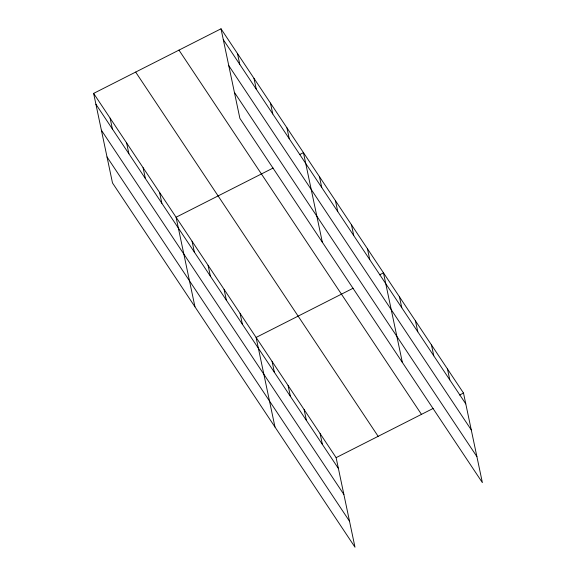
<?xml version="1.0" encoding="UTF-8"?>
<svg xmlns="http://www.w3.org/2000/svg" width="576" height="576" viewBox="0 0 576 576"><rect width="100%" height="100%" fill="white"/><g stroke="black" fill="none" stroke-linecap="round" stroke-linejoin="round"><path stroke-width="0.86" d="M93.629 93.391L336.118 457.646L354.989 547.2L112.5 182.952L93.629 93.391L221.011 28.8L463.5 393.048L482.371 482.609L239.882 118.354L221.011 28.8M273.096 168.041L176.076 217.238L194.947 306.792M299.563 154.62L303.451 152.647L322.33 242.201M353.117 288.245L256.097 337.442L274.968 426.996M379.584 274.824L383.479 272.851L402.35 362.405M336.118 457.646L433.138 408.449M459.605 395.028L463.5 393.048M223.294 39.643L465.782 403.898M228.766 65.621L471.254 429.869M234.41 92.383L476.899 456.631M178.97 50.112L421.466 414.367M135.662 72.079L378.151 436.327M95.918 104.234L338.407 468.49M101.39 130.212L343.879 494.467M107.028 156.974L349.517 521.222M447.494 369.007L449.777 379.858M431.489 344.974L433.771 355.817M415.483 320.933L417.773 331.776M399.478 296.892L401.767 307.735M367.474 248.81L369.756 259.654M351.468 224.77L353.75 235.613M335.462 200.729L337.752 211.572M319.457 176.688L321.746 187.531M286.963 127.879L289.253 138.722M270.475 103.104L272.765 113.954M253.987 78.336L256.27 89.186M320.112 433.606L322.402 444.449M237.499 53.568L239.782 64.418M304.114 409.565L306.396 420.408M288.108 385.524L290.39 396.367M272.102 361.483L274.385 372.326M240.091 313.402L242.381 324.245M224.086 289.361L226.375 300.204M208.087 265.32L210.37 276.163M192.082 241.279L194.364 252.122M159.588 192.47L161.87 203.314M143.1 167.702L145.382 178.546M126.605 142.927L128.894 153.778M110.117 118.159L112.406 129.01"/></g></svg>
